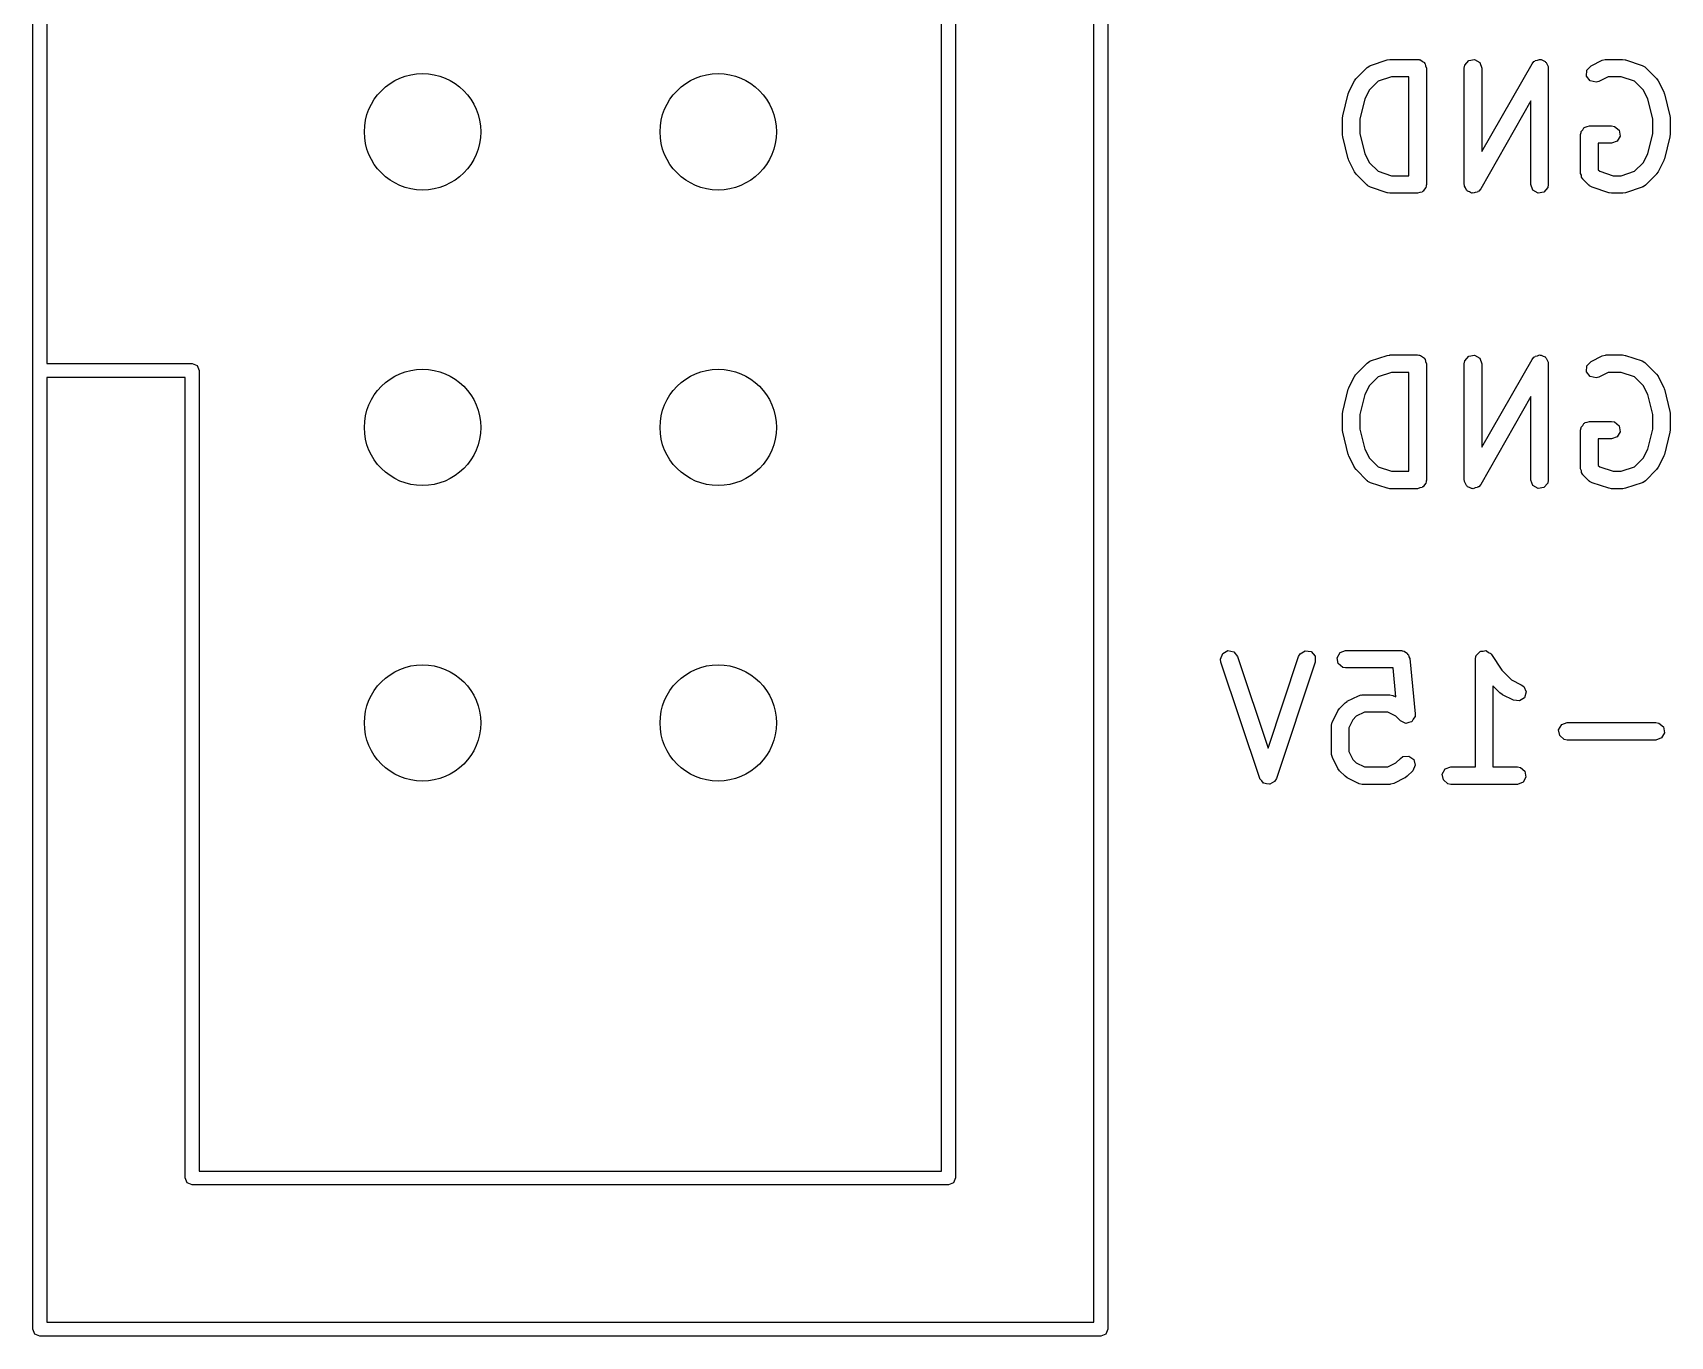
# Model space of a CAD drawing. Extents: x 65 to 231, y -134 to -59.
# Drawn here: x 201.64 to 215.71, y -82.74 to -71.54 of the extents above; entities that cross this region are included whole.
import ezdxf

# ---------------------------------------------------------------- set-up
doc = ezdxf.new("R2010")
doc.units = 0
doc.layers.add('BLACK', color=7, linetype='CONTINUOUS')

msp = doc.modelspace()

# ---------------------------------------------------------------- linework, layer by layer
at = {"layer": 'BLACK', "linetype": 'CONTINUOUS'}
for p, q in [((201.637, -82.68), (201.637, -62.1)), ((210.757, -82.62), (210.757, -62.16)), ((210.877, -62.1), (210.877, -82.68)), ((209.447, -81.32), (209.447, -63.46)), ((209.567, -63.4), (209.567, -81.38)), ((201.757, -70.4), (201.757, -74.38)), ((213.135, -71.8188), (213.277, -71.7712)), ((213.277, -71.7712), (213.3, -71.7679)), ((213.3, -71.7679), (213.301, -71.7674)), ((213.301, -71.7674), (213.539, -71.7674)), ((213.539, -71.7674), (213.549, -71.7691)), ((213.549, -71.7691), (213.552, -71.7685)), ((213.552, -71.7685), (213.555, -71.7702)), ((213.555, -71.7702), (213.565, -71.7719)), ((213.565, -71.7719), (213.58, -71.7844)), ((213.978, -71.7774), (214.028, -71.7685)), ((214.028, -71.7685), (214.073, -71.7942)), ((214.568, -71.7741), (214.587, -71.7674)), ((214.587, -71.7674), (214.593, -71.7697)), ((214.593, -71.7697), (214.6, -71.7685)), ((214.6, -71.7685), (214.617, -71.7782)), ((215.125, -71.7753), (215.15, -71.7679)), ((215.15, -71.7679), (215.154, -71.7689)), ((215.154, -71.7689), (215.158, -71.7674)), ((215.158, -71.7674), (215.301, -71.7674)), ((215.301, -71.7674), (215.323, -71.7713)), ((215.323, -71.7713), (215.325, -71.7712)), ((215.325, -71.7712), (215.468, -71.8188)), ((213.01, -71.9322), (213.105, -71.837)), ((213.105, -71.837), (213.127, -71.822)), ((213.127, -71.822), (213.131, -71.8216)), ((213.131, -71.8216), (213.135, -71.8188)), ((213.58, -71.7844), (213.597, -71.7942)), ((213.597, -71.7942), (213.599, -71.8005)), ((213.599, -71.8005), (213.604, -71.8049)), ((213.604, -71.8049), (213.608, -71.8241)), ((213.608, -71.8241), (213.614, -71.8424)), ((213.614, -71.8424), (213.614, -72.8424)), ((213.94, -71.8424), (213.945, -71.8167)), ((213.94, -72.8424), (213.94, -71.8424)), ((213.945, -71.8167), (213.978, -71.7774)), ((214.073, -71.7942), (214.09, -71.8424)), ((214.09, -72.56), (214.522, -71.8052)), ((214.09, -71.8424), (214.09, -72.56)), ((214.522, -71.8052), (214.538, -71.7851)), ((214.538, -71.7851), (214.545, -71.7827)), ((214.545, -71.7827), (214.549, -71.7774)), ((214.549, -71.7774), (214.568, -71.7741)), ((214.617, -71.7782), (214.635, -71.7847)), ((214.635, -71.7847), (214.638, -71.7907)), ((214.638, -71.7907), (214.644, -71.7942)), ((214.644, -71.7942), (214.651, -71.8123)), ((214.651, -71.8123), (214.661, -71.829)), ((214.661, -71.829), (214.66, -71.8359)), ((214.66, -71.8359), (214.662, -71.8424)), ((214.662, -71.8424), (214.662, -72.8424)), ((214.991, -71.9114), (214.994, -71.8602)), ((215.022, -71.9526), (214.991, -71.9114)), ((214.994, -71.8602), (215.03, -71.8229)), ((215.03, -71.8229), (215.125, -71.7753)), ((215.468, -71.8188), (215.491, -71.8313)), ((215.491, -71.8313), (215.493, -71.8351)), ((215.493, -71.8351), (215.497, -71.837)), ((215.497, -71.837), (215.592, -71.9322)), ((212.943, -72.0623), (212.948, -72.0505)), ((212.948, -72.0469), (212.996, -71.9517)), ((212.948, -72.0505), (212.948, -72.0469)), ((212.996, -71.9517), (213.009, -71.9337)), ((213.009, -71.9337), (213.01, -71.9322)), ((213.125, -72.0297), (213.086, -72.1067)), ((213.199, -71.9556), (213.125, -72.0297)), ((213.313, -71.9174), (213.199, -71.9556)), ((213.464, -71.9174), (213.313, -71.9174)), ((213.464, -72.7674), (213.464, -71.9174)), ((215.072, -71.9645), (215.022, -71.9526)), ((215.097, -71.9571), (215.072, -71.9645)), ((215.176, -71.9174), (215.097, -71.9571)), ((215.289, -71.9174), (215.176, -71.9174)), ((215.404, -71.9556), (215.289, -71.9174)), ((215.478, -72.0297), (215.404, -71.9556)), ((215.516, -72.1067), (215.478, -72.0297)), ((215.592, -71.9322), (215.605, -71.9506)), ((215.605, -71.9506), (215.606, -71.9517)), ((215.606, -71.9517), (215.654, -72.0469)), ((215.654, -72.0469), (215.658, -72.0593)), ((212.895, -72.2528), (212.943, -72.0623)), ((213.086, -72.1067), (213.043, -72.2802)), ((214.512, -72.1248), (214.081, -72.8796)), ((214.512, -72.8424), (214.512, -72.1248)), ((215.56, -72.2802), (215.516, -72.1067)), ((215.658, -72.0593), (215.66, -72.0623)), ((215.66, -72.0623), (215.707, -72.2528)), ((212.893, -72.271), (212.895, -72.2562)), ((212.893, -72.4138), (212.893, -72.271)), ((212.895, -72.2562), (212.895, -72.2528)), ((213.043, -72.2802), (213.043, -72.4046)), ((215.56, -72.4046), (215.56, -72.2802)), ((215.707, -72.2528), (215.708, -72.2677)), ((215.708, -72.2677), (215.71, -72.271)), ((215.71, -72.271), (215.71, -72.4138)), ((212.894, -72.4171), (212.893, -72.4138)), ((212.895, -72.432), (212.894, -72.4171)), ((212.943, -72.6225), (212.895, -72.432)), ((213.043, -72.4046), (213.086, -72.5781)), ((214.94, -72.4138), (214.942, -72.4041)), ((214.94, -72.7471), (214.94, -72.4138)), ((214.942, -72.4008), (214.943, -72.3979)), ((214.942, -72.4041), (214.942, -72.4008)), ((214.943, -72.3979), (214.945, -72.3882)), ((214.945, -72.3882), (214.958, -72.3732)), ((214.958, -72.3732), (214.967, -72.3564)), ((214.967, -72.3564), (214.974, -72.354)), ((214.974, -72.354), (214.978, -72.3489)), ((214.978, -72.3489), (214.997, -72.3455)), ((214.997, -72.3455), (215.015, -72.3388)), ((215.015, -72.3388), (215.206, -72.3388)), ((215.206, -72.3388), (215.232, -72.3433)), ((215.254, -72.4713), (215.206, -72.4888)), ((215.232, -72.3433), (215.271, -72.3763)), ((215.28, -72.4268), (215.254, -72.4713)), ((215.271, -72.3763), (215.28, -72.4268)), ((215.516, -72.5781), (215.56, -72.4046)), ((215.707, -72.432), (215.66, -72.6225)), ((215.71, -72.4138), (215.707, -72.4286)), ((215.707, -72.4286), (215.707, -72.432)), ((213.086, -72.5781), (213.125, -72.6551)), ((215.206, -72.4888), (215.09, -72.4888)), ((215.09, -72.4888), (215.09, -72.7161)), ((215.478, -72.6551), (215.516, -72.5781)), ((212.945, -72.6254), (212.943, -72.6225)), ((212.948, -72.6378), (212.945, -72.6254)), ((212.996, -72.7331), (212.948, -72.6378)), ((212.997, -72.7342), (212.996, -72.7331)), ((213.01, -72.7526), (212.997, -72.7342)), ((213.105, -72.8478), (213.01, -72.7526)), ((213.125, -72.6551), (213.199, -72.7292)), ((213.199, -72.7292), (213.313, -72.7674)), ((214.946, -72.7625), (214.94, -72.7471)), ((215.09, -72.7161), (215.104, -72.7292)), ((215.104, -72.7292), (215.218, -72.7674)), ((215.289, -72.7674), (215.404, -72.7292)), ((215.404, -72.7292), (215.478, -72.6551)), ((215.592, -72.7526), (215.497, -72.8478)), ((215.593, -72.7511), (215.592, -72.7526)), ((215.606, -72.7331), (215.593, -72.7511)), ((215.654, -72.6378), (215.606, -72.7331)), ((215.66, -72.6225), (215.654, -72.6343)), ((215.654, -72.6343), (215.654, -72.6378)), ((213.109, -72.8497), (213.105, -72.8478)), ((213.112, -72.8535), (213.109, -72.8497)), ((213.135, -72.8659), (213.112, -72.8535)), ((213.277, -72.9135), (213.135, -72.8659)), ((213.313, -72.7674), (213.464, -72.7674)), ((213.597, -72.883), (213.587, -72.8998)), ((213.61, -72.868), (213.597, -72.883)), ((213.611, -72.8583), (213.61, -72.868)), ((213.613, -72.8554), (213.611, -72.8583)), ((213.614, -72.8424), (213.613, -72.8521)), ((213.613, -72.8521), (213.613, -72.8554)), ((213.943, -72.8489), (213.94, -72.8424)), ((213.942, -72.8557), (213.943, -72.8489)), ((213.951, -72.8724), (213.942, -72.8557)), ((213.958, -72.8906), (213.951, -72.8724)), ((213.964, -72.8941), (213.958, -72.8906)), ((213.968, -72.9), (213.964, -72.8941)), ((214.081, -72.8796), (214.064, -72.8996)), ((214.529, -72.8906), (214.512, -72.8424)), ((214.574, -72.9162), (214.529, -72.8906)), ((214.657, -72.868), (214.624, -72.9073)), ((214.662, -72.8424), (214.657, -72.868)), ((214.948, -72.7788), (214.946, -72.7625)), ((214.957, -72.7923), (214.948, -72.7788)), ((214.958, -72.7954), (214.957, -72.7923)), ((214.96, -72.7964), (214.958, -72.7954)), ((214.962, -72.8002), (214.96, -72.7964)), ((215.01, -72.8478), (214.962, -72.8002)), ((215.014, -72.8497), (215.01, -72.8478)), ((215.016, -72.8535), (215.014, -72.8497)), ((215.039, -72.8659), (215.016, -72.8535)), ((215.182, -72.9135), (215.039, -72.8659)), ((215.218, -72.7674), (215.289, -72.7674)), ((215.468, -72.8659), (215.325, -72.9135)), ((215.471, -72.8631), (215.468, -72.8659)), ((215.476, -72.8627), (215.471, -72.8631)), ((215.497, -72.8478), (215.476, -72.8627)), ((213.279, -72.9135), (213.277, -72.9135)), ((213.301, -72.9174), (213.279, -72.9135)), ((213.539, -72.9174), (213.301, -72.9174)), ((213.558, -72.9107), (213.539, -72.9174)), ((213.577, -72.9073), (213.558, -72.9107)), ((213.581, -72.9021), (213.577, -72.9073)), ((213.587, -72.8998), (213.581, -72.9021)), ((213.986, -72.9066), (213.968, -72.9)), ((214.002, -72.9162), (213.986, -72.9066)), ((214.009, -72.915), (214.002, -72.9162)), ((214.016, -72.9174), (214.009, -72.915)), ((214.034, -72.9107), (214.016, -72.9174)), ((214.053, -72.9073), (214.034, -72.9107)), ((214.057, -72.902), (214.053, -72.9073)), ((214.064, -72.8996), (214.057, -72.902)), ((214.624, -72.9073), (214.574, -72.9162)), ((215.184, -72.9135), (215.182, -72.9135)), ((215.206, -72.9174), (215.184, -72.9135)), ((215.301, -72.9174), (215.206, -72.9174)), ((215.303, -72.9168), (215.301, -72.9174)), ((215.325, -72.9135), (215.303, -72.9168)), ((201.757, -74.38), (203.007, -74.38)), ((203.007, -74.38), (203.05, -74.3976)), ((203.05, -74.3976), (203.067, -74.44)), ((203.067, -74.44), (203.067, -81.32)), ((213.01, -74.4722), (213.105, -74.377)), ((213.105, -74.377), (213.127, -74.362)), ((213.127, -74.362), (213.131, -74.3616)), ((213.131, -74.3616), (213.135, -74.3588)), ((213.135, -74.3588), (213.277, -74.3112)), ((213.277, -74.3112), (213.3, -74.3079)), ((213.3, -74.3079), (213.301, -74.3074)), ((213.301, -74.3074), (213.539, -74.3074)), ((213.539, -74.3074), (213.549, -74.3091)), ((213.549, -74.3091), (213.552, -74.3085)), ((213.552, -74.3085), (213.555, -74.3102)), ((213.555, -74.3102), (213.565, -74.3119)), ((213.565, -74.3119), (213.58, -74.3244)), ((213.58, -74.3244), (213.597, -74.3342)), ((213.597, -74.3342), (213.599, -74.3405)), ((213.599, -74.3405), (213.604, -74.3449)), ((213.604, -74.3449), (213.608, -74.3641)), ((213.608, -74.3641), (213.614, -74.3824)), ((213.614, -74.3824), (213.614, -75.3824)), ((213.94, -74.3824), (213.945, -74.3567)), ((213.94, -75.3824), (213.94, -74.3824)), ((213.945, -74.3567), (213.978, -74.3174)), ((213.978, -74.3174), (214.028, -74.3085)), ((214.028, -74.3085), (214.073, -74.3342)), ((214.073, -74.3342), (214.09, -74.3824)), ((214.09, -75.1), (214.522, -74.3452)), ((214.09, -74.3824), (214.09, -75.1)), ((214.522, -74.3452), (214.538, -74.3251)), ((214.538, -74.3251), (214.545, -74.3227)), ((214.545, -74.3227), (214.549, -74.3174)), ((214.549, -74.3174), (214.568, -74.3141)), ((214.568, -74.3141), (214.587, -74.3074)), ((214.587, -74.3074), (214.593, -74.3097)), ((214.593, -74.3097), (214.6, -74.3085)), ((214.6, -74.3085), (214.617, -74.3182)), ((214.617, -74.3182), (214.635, -74.3247)), ((214.635, -74.3247), (214.638, -74.3307)), ((214.638, -74.3307), (214.644, -74.3342)), ((214.644, -74.3342), (214.651, -74.3523)), ((214.651, -74.3523), (214.661, -74.369)), ((214.661, -74.369), (214.66, -74.3759)), ((214.66, -74.3759), (214.662, -74.3824)), ((214.662, -74.3824), (214.662, -75.3824)), ((214.991, -74.4514), (214.994, -74.4002)), ((214.994, -74.4002), (215.03, -74.3629)), ((215.03, -74.3629), (215.125, -74.3153)), ((215.125, -74.3153), (215.15, -74.3079)), ((215.15, -74.3079), (215.154, -74.3089)), ((215.154, -74.3089), (215.158, -74.3074)), ((215.158, -74.3074), (215.301, -74.3074)), ((215.301, -74.3074), (215.323, -74.3113)), ((215.323, -74.3113), (215.325, -74.3112)), ((215.325, -74.3112), (215.468, -74.3588)), ((215.468, -74.3588), (215.491, -74.3713)), ((215.491, -74.3713), (215.493, -74.3751)), ((215.493, -74.3751), (215.497, -74.377)), ((215.497, -74.377), (215.592, -74.4722)), ((202.947, -74.5), (201.757, -74.5)), ((201.757, -74.5), (201.757, -82.62)), ((202.947, -81.38), (202.947, -74.5)), ((212.948, -74.5869), (212.996, -74.4917)), ((212.948, -74.5905), (212.948, -74.5869)), ((212.996, -74.4917), (213.009, -74.4737)), ((213.009, -74.4737), (213.01, -74.4722)), ((213.125, -74.5697), (213.086, -74.6467)), ((213.199, -74.4956), (213.125, -74.5697)), ((213.313, -74.4574), (213.199, -74.4956)), ((213.464, -74.4574), (213.313, -74.4574)), ((213.464, -75.3074), (213.464, -74.4574)), ((215.022, -74.4926), (214.991, -74.4514)), ((215.072, -74.5045), (215.022, -74.4926)), ((215.097, -74.4971), (215.072, -74.5045)), ((215.176, -74.4574), (215.097, -74.4971)), ((215.289, -74.4574), (215.176, -74.4574)), ((215.404, -74.4956), (215.289, -74.4574)), ((215.478, -74.5697), (215.404, -74.4956)), ((215.516, -74.6467), (215.478, -74.5697)), ((215.592, -74.4722), (215.605, -74.4906)), ((215.605, -74.4906), (215.606, -74.4917)), ((215.606, -74.4917), (215.654, -74.5869)), ((215.654, -74.5869), (215.658, -74.5993)), ((212.895, -74.7928), (212.943, -74.6023)), ((212.943, -74.6023), (212.948, -74.5905)), ((213.086, -74.6467), (213.043, -74.8202)), ((214.512, -74.6648), (214.081, -75.4196)), ((214.512, -75.3824), (214.512, -74.6648)), ((215.56, -74.8202), (215.516, -74.6467)), ((215.658, -74.5993), (215.66, -74.6023)), ((215.66, -74.6023), (215.707, -74.7928)), ((212.893, -74.811), (212.895, -74.7962)), ((212.893, -74.9538), (212.893, -74.811)), ((212.895, -74.7962), (212.895, -74.7928)), ((213.043, -74.8202), (213.043, -74.9446)), ((215.56, -74.9446), (215.56, -74.8202)), ((215.707, -74.7928), (215.708, -74.8077)), ((215.708, -74.8077), (215.71, -74.811)), ((215.71, -74.811), (215.71, -74.9538)), ((212.894, -74.9571), (212.893, -74.9538)), ((212.895, -74.972), (212.894, -74.9571)), ((212.943, -75.1625), (212.895, -74.972)), ((213.043, -74.9446), (213.086, -75.1181)), ((214.94, -74.9538), (214.942, -74.9441)), ((214.94, -75.2871), (214.94, -74.9538)), ((214.942, -74.9408), (214.943, -74.9379)), ((214.942, -74.9441), (214.942, -74.9408)), ((214.943, -74.9379), (214.945, -74.9282)), ((214.945, -74.9282), (214.958, -74.9132)), ((214.958, -74.9132), (214.967, -74.8964)), ((214.967, -74.8964), (214.974, -74.894)), ((214.974, -74.894), (214.978, -74.8889)), ((214.978, -74.8889), (214.997, -74.8855)), ((214.997, -74.8855), (215.015, -74.8788)), ((215.015, -74.8788), (215.206, -74.8788)), ((215.206, -74.8788), (215.232, -74.8833)), ((215.232, -74.8833), (215.271, -74.9163)), ((215.28, -74.9668), (215.254, -75.0113)), ((215.271, -74.9163), (215.28, -74.9668)), ((215.516, -75.1181), (215.56, -74.9446)), ((215.707, -74.972), (215.66, -75.1625)), ((215.71, -74.9538), (215.707, -74.9686)), ((215.707, -74.9686), (215.707, -74.972)), ((213.086, -75.1181), (213.125, -75.1951)), ((215.206, -75.0288), (215.09, -75.0288)), ((215.09, -75.0288), (215.09, -75.2561)), ((215.254, -75.0113), (215.206, -75.0288)), ((215.478, -75.1951), (215.516, -75.1181)), ((212.945, -75.1654), (212.943, -75.1625)), ((212.948, -75.1778), (212.945, -75.1654)), ((212.996, -75.2731), (212.948, -75.1778)), ((212.997, -75.2742), (212.996, -75.2731)), ((213.01, -75.2926), (212.997, -75.2742)), ((213.125, -75.1951), (213.199, -75.2692)), ((213.199, -75.2692), (213.313, -75.3074)), ((214.946, -75.3025), (214.94, -75.2871)), ((215.09, -75.2561), (215.104, -75.2692)), ((215.104, -75.2692), (215.218, -75.3074)), ((215.289, -75.3074), (215.404, -75.2692)), ((215.404, -75.2692), (215.478, -75.1951)), ((215.606, -75.2731), (215.593, -75.2911)), ((215.654, -75.1778), (215.606, -75.2731)), ((215.66, -75.1625), (215.654, -75.1743)), ((215.654, -75.1743), (215.654, -75.1778)), ((213.105, -75.3878), (213.01, -75.2926)), ((213.109, -75.3897), (213.105, -75.3878)), ((213.112, -75.3935), (213.109, -75.3897)), ((213.135, -75.4059), (213.112, -75.3935)), ((213.277, -75.4535), (213.135, -75.4059)), ((213.313, -75.3074), (213.464, -75.3074)), ((213.597, -75.423), (213.587, -75.4398)), ((213.61, -75.408), (213.597, -75.423)), ((213.611, -75.3983), (213.61, -75.408)), ((213.613, -75.3954), (213.611, -75.3983)), ((213.614, -75.3824), (213.613, -75.3921)), ((213.613, -75.3921), (213.613, -75.3954)), ((213.943, -75.3889), (213.94, -75.3824)), ((213.942, -75.3957), (213.943, -75.3889)), ((213.951, -75.4124), (213.942, -75.3957)), ((213.958, -75.4306), (213.951, -75.4124)), ((213.964, -75.4341), (213.958, -75.4306)), ((214.081, -75.4196), (214.064, -75.4396)), ((214.529, -75.4306), (214.512, -75.3824)), ((214.574, -75.4562), (214.529, -75.4306)), ((214.657, -75.408), (214.624, -75.4473)), ((214.662, -75.3824), (214.657, -75.408)), ((214.948, -75.3188), (214.946, -75.3025)), ((214.957, -75.3323), (214.948, -75.3188)), ((214.958, -75.3354), (214.957, -75.3323)), ((214.96, -75.3364), (214.958, -75.3354)), ((214.962, -75.3402), (214.96, -75.3364)), ((215.01, -75.3878), (214.962, -75.3402)), ((215.014, -75.3897), (215.01, -75.3878)), ((215.016, -75.3935), (215.014, -75.3897)), ((215.039, -75.4059), (215.016, -75.3935)), ((215.182, -75.4535), (215.039, -75.4059)), ((215.218, -75.3074), (215.289, -75.3074)), ((215.468, -75.4059), (215.325, -75.4535)), ((215.471, -75.4031), (215.468, -75.4059)), ((215.476, -75.4027), (215.471, -75.4031)), ((215.497, -75.3878), (215.476, -75.4027)), ((215.592, -75.2926), (215.497, -75.3878)), ((215.593, -75.2911), (215.592, -75.2926)), ((213.279, -75.4535), (213.277, -75.4535)), ((213.301, -75.4574), (213.279, -75.4535)), ((213.539, -75.4574), (213.301, -75.4574)), ((213.558, -75.4507), (213.539, -75.4574)), ((213.577, -75.4473), (213.558, -75.4507)), ((213.581, -75.4421), (213.577, -75.4473)), ((213.587, -75.4398), (213.581, -75.4421)), ((213.968, -75.44), (213.964, -75.4341)), ((213.986, -75.4466), (213.968, -75.44)), ((214.002, -75.4562), (213.986, -75.4466)), ((214.009, -75.455), (214.002, -75.4562)), ((214.016, -75.4574), (214.009, -75.455)), ((214.034, -75.4507), (214.016, -75.4574)), ((214.053, -75.4473), (214.034, -75.4507)), ((214.057, -75.442), (214.053, -75.4473)), ((214.064, -75.4396), (214.057, -75.442)), ((214.624, -75.4473), (214.574, -75.4562)), ((215.184, -75.4535), (215.182, -75.4535)), ((215.206, -75.4574), (215.184, -75.4535)), ((215.301, -75.4574), (215.206, -75.4574)), ((215.303, -75.4568), (215.301, -75.4574)), ((215.325, -75.4535), (215.303, -75.4568)), ((211.845, -76.9203), (211.864, -76.8726)), ((211.849, -76.9461), (211.845, -76.9203)), ((212.182, -77.9461), (211.849, -76.9461)), ((211.864, -76.8726), (211.909, -76.8482)), ((211.909, -76.8482), (211.959, -76.8585)), ((211.959, -76.8585), (211.991, -76.8987)), ((211.991, -76.8987), (212.254, -77.6852)), ((212.254, -77.6852), (212.516, -76.8987)), ((212.658, -76.9461), (212.325, -77.9461)), ((212.516, -76.8987), (212.528, -76.8758)), ((212.528, -76.8758), (212.572, -76.8489)), ((212.572, -76.8489), (212.623, -76.8564)), ((212.623, -76.8564), (212.657, -76.8948)), ((212.657, -76.8948), (212.658, -76.9461)), ((212.846, -76.9094), (212.872, -76.8649)), ((212.855, -76.9599), (212.846, -76.9094)), ((212.895, -76.9929), (212.855, -76.9599)), ((212.872, -76.8649), (212.92, -76.8474)), ((212.92, -76.8474), (213.396, -76.8474)), ((213.396, -76.8474), (213.4, -76.8481)), ((213.4, -76.8481), (213.402, -76.8476)), ((213.402, -76.8476), (213.405, -76.8489)), ((213.405, -76.8489), (213.422, -76.8519)), ((213.422, -76.8519), (213.434, -76.8621)), ((213.434, -76.8621), (213.449, -76.8687)), ((213.449, -76.8687), (213.453, -76.8781)), ((213.453, -76.8781), (213.461, -76.8849)), ((213.461, -76.8849), (213.464, -76.9006)), ((213.464, -76.9006), (213.471, -76.9149)), ((213.471, -76.9149), (213.519, -77.3911)), ((214.036, -76.9224), (214.04, -76.8967)), ((214.036, -77.8474), (214.036, -76.9224)), ((214.04, -76.8967), (214.043, -76.8934)), ((214.043, -76.8891), (214.059, -76.8741)), ((214.043, -76.8934), (214.043, -76.8891)), ((214.059, -76.8741), (214.073, -76.8574)), ((214.073, -76.8574), (214.077, -76.8567)), ((214.077, -76.8567), (214.081, -76.8537)), ((214.081, -76.8537), (214.102, -76.8523)), ((214.102, -76.8523), (214.124, -76.8485)), ((214.124, -76.8485), (214.127, -76.8507)), ((214.127, -76.8507), (214.132, -76.8504)), ((214.132, -76.8504), (214.149, -76.8633)), ((214.149, -76.8633), (214.168, -76.8742)), ((214.168, -76.8742), (214.17, -76.8782)), ((214.17, -76.8782), (214.173, -76.8808)), ((214.173, -76.8808), (214.264, -77.0175)), ((212.92, -76.9974), (212.895, -76.9929)), ((213.329, -76.9974), (212.92, -76.9974)), ((213.353, -77.2456), (213.329, -76.9974)), ((214.264, -77.0175), (214.346, -77.0988)), ((214.346, -77.0988), (214.43, -77.141)), ((212.934, -77.2839), (213.03, -77.2363)), ((213.03, -77.2363), (213.055, -77.2288)), ((213.055, -77.2288), (213.059, -77.2299)), ((213.059, -77.2299), (213.063, -77.2283)), ((213.063, -77.2283), (213.301, -77.2283)), ((213.301, -77.2283), (213.327, -77.2329)), ((213.327, -77.2329), (213.33, -77.2357)), ((213.33, -77.2357), (213.335, -77.2363)), ((213.335, -77.2363), (213.353, -77.2456)), ((214.248, -77.2135), (214.186, -77.1511)), ((214.186, -77.1511), (214.186, -77.8474)), ((214.25, -77.2142), (214.248, -77.2135)), ((214.268, -77.2276), (214.25, -77.2142)), ((214.363, -77.2752), (214.268, -77.2276)), ((214.457, -77.2528), (214.414, -77.281)), ((214.43, -77.141), (214.451, -77.1565)), ((214.451, -77.1565), (214.471, -77.2036)), ((214.471, -77.2036), (214.457, -77.2528)), ((212.806, -77.4603), (212.853, -77.365)), ((212.853, -77.365), (212.867, -77.347)), ((212.867, -77.3455), (212.915, -77.2979)), ((212.867, -77.347), (212.867, -77.3455)), ((212.915, -77.2979), (212.933, -77.2851)), ((212.933, -77.2851), (212.934, -77.2839)), ((213.081, -77.3783), (213.012, -77.4126)), ((213.283, -77.3783), (213.081, -77.3783)), ((213.352, -77.4126), (213.283, -77.3783)), ((213.519, -77.3911), (213.517, -77.4171)), ((214.414, -77.281), (214.363, -77.2752)), ((212.798, -77.4938), (212.802, -77.4682)), ((212.798, -77.7319), (212.798, -77.4938)), ((212.802, -77.4682), (212.805, -77.4647)), ((212.805, -77.4647), (212.806, -77.4603)), ((212.982, -77.443), (212.948, -77.5115)), ((212.948, -77.5115), (212.948, -77.7142)), ((213.012, -77.4126), (212.982, -77.443)), ((213.391, -77.4516), (213.352, -77.4126)), ((213.391, -77.4518), (213.391, -77.4516)), ((213.392, -77.4523), (213.391, -77.4518)), ((213.415, -77.4626), (213.392, -77.4523)), ((213.438, -77.4733), (213.415, -77.4626)), ((213.463, -77.4665), (213.438, -77.4734)), ((213.438, -77.4734), (213.438, -77.4732)), ((213.438, -77.4732), (213.438, -77.4733)), ((213.487, -77.46), (213.463, -77.4665)), ((213.488, -77.4595), (213.487, -77.4596)), ((213.487, -77.4596), (213.487, -77.46)), ((213.502, -77.4386), (213.488, -77.4595)), ((213.516, -77.418), (213.502, -77.4386)), ((213.517, -77.4171), (213.516, -77.4175)), ((213.516, -77.4175), (213.516, -77.418)), ((214.751, -77.5284), (214.777, -77.484)), ((214.76, -77.5789), (214.751, -77.5284)), ((214.777, -77.484), (214.825, -77.4664)), ((214.825, -77.4664), (215.587, -77.4664)), ((215.587, -77.4664), (215.613, -77.471)), ((215.613, -77.471), (215.652, -77.5039)), ((215.652, -77.5039), (215.661, -77.5545)), ((214.799, -77.6119), (214.76, -77.5789)), ((214.825, -77.6164), (214.799, -77.6119)), ((215.587, -77.6164), (214.825, -77.6164)), ((215.635, -77.5989), (215.587, -77.6164)), ((215.661, -77.5545), (215.635, -77.5989)), ((212.799, -77.7361), (212.798, -77.7319)), ((212.798, -77.7405), (212.799, -77.7361)), ((212.806, -77.7654), (212.798, -77.7405)), ((212.853, -77.8607), (212.806, -77.7654)), ((212.948, -77.7142), (212.982, -77.7827)), ((212.982, -77.7827), (213.012, -77.8131)), ((213.012, -77.8131), (213.081, -77.8474)), ((213.283, -77.8474), (213.352, -77.8131)), ((213.352, -77.8131), (213.391, -77.7741)), ((213.391, -77.7741), (213.412, -77.7592)), ((213.412, -77.7592), (213.463, -77.7547)), ((213.463, -77.7547), (213.505, -77.7841)), ((213.505, -77.7841), (213.519, -77.8337)), ((212.184, -77.9478), (212.182, -77.9461)), ((212.184, -77.9499), (212.184, -77.9478)), ((212.2, -77.9677), (212.184, -77.9499)), ((212.325, -77.9461), (212.312, -77.969)), ((212.854, -77.8618), (212.853, -77.8607)), ((212.867, -77.8802), (212.854, -77.8618)), ((212.915, -77.9278), (212.867, -77.8802)), ((212.916, -77.9285), (212.915, -77.9278)), ((212.934, -77.9418), (212.916, -77.9285)), ((213.03, -77.9895), (212.934, -77.9418)), ((213.081, -77.8474), (213.283, -77.8474)), ((213.43, -77.9418), (213.335, -77.9895)), ((213.431, -77.9407), (213.43, -77.9418)), ((213.449, -77.9278), (213.431, -77.9407)), ((213.497, -77.8802), (213.449, -77.9278)), ((213.519, -77.8337), (213.497, -77.8802)), ((213.751, -77.9094), (213.777, -77.8649)), ((213.76, -77.9599), (213.751, -77.9094)), ((213.799, -77.9929), (213.76, -77.9599)), ((213.777, -77.8649), (213.825, -77.8474)), ((213.825, -77.8474), (214.036, -77.8474)), ((214.186, -77.8474), (214.396, -77.8474)), ((214.396, -77.8474), (214.422, -77.8519)), ((214.422, -77.8519), (214.461, -77.8849)), ((214.47, -77.9354), (214.445, -77.9798)), ((214.461, -77.8849), (214.47, -77.9354)), ((212.214, -77.9863), (212.2, -77.9677)), ((212.216, -77.9867), (212.214, -77.9863)), ((212.218, -77.9883), (212.216, -77.9867)), ((212.241, -77.9918), (212.218, -77.9883)), ((212.265, -77.9966), (212.241, -77.9918)), ((212.266, -77.9955), (212.265, -77.9966)), ((212.269, -77.9959), (212.266, -77.9955)), ((212.289, -77.9834), (212.269, -77.9959)), ((212.31, -77.9721), (212.289, -77.9834)), ((212.312, -77.969), (212.31, -77.9701)), ((212.31, -77.9701), (212.31, -77.9721)), ((213.034, -77.99), (213.03, -77.9895)), ((213.037, -77.9929), (213.034, -77.99)), ((213.063, -77.9974), (213.037, -77.9929)), ((213.301, -77.9974), (213.063, -77.9974)), ((213.305, -77.9958), (213.301, -77.9974)), ((213.31, -77.9969), (213.305, -77.9958)), ((213.335, -77.9895), (213.31, -77.9969)), ((213.825, -77.9974), (213.799, -77.9929)), ((214.396, -77.9974), (213.825, -77.9974)), ((214.445, -77.9798), (214.396, -77.9974)), ((203.067, -81.32), (209.447, -81.32)), ((202.965, -81.4224), (202.947, -81.38)), ((203.007, -81.44), (202.965, -81.4224)), ((209.507, -81.44), (203.007, -81.44)), ((209.55, -81.4224), (209.507, -81.44)), ((209.567, -81.38), (209.55, -81.4224)), ((201.655, -82.7224), (201.637, -82.68)), ((201.697, -82.74), (201.655, -82.7224)), ((210.817, -82.74), (201.697, -82.74)), ((201.757, -82.62), (210.757, -82.62)), ((210.86, -82.7224), (210.817, -82.74)), ((210.877, -82.68), (210.86, -82.7224))]:
    msp.add_line(p, q, dxfattribs=at)
at = {"layer": 'BLACK'}
for centre in [(204.987, -72.39), (207.528, -72.39), (204.987, -74.93), (207.528, -74.93), (204.987, -77.47), (207.528, -77.47)]:
    msp.add_circle(centre, 0.5, dxfattribs=at)

doc.saveas('drawing.dxf')
